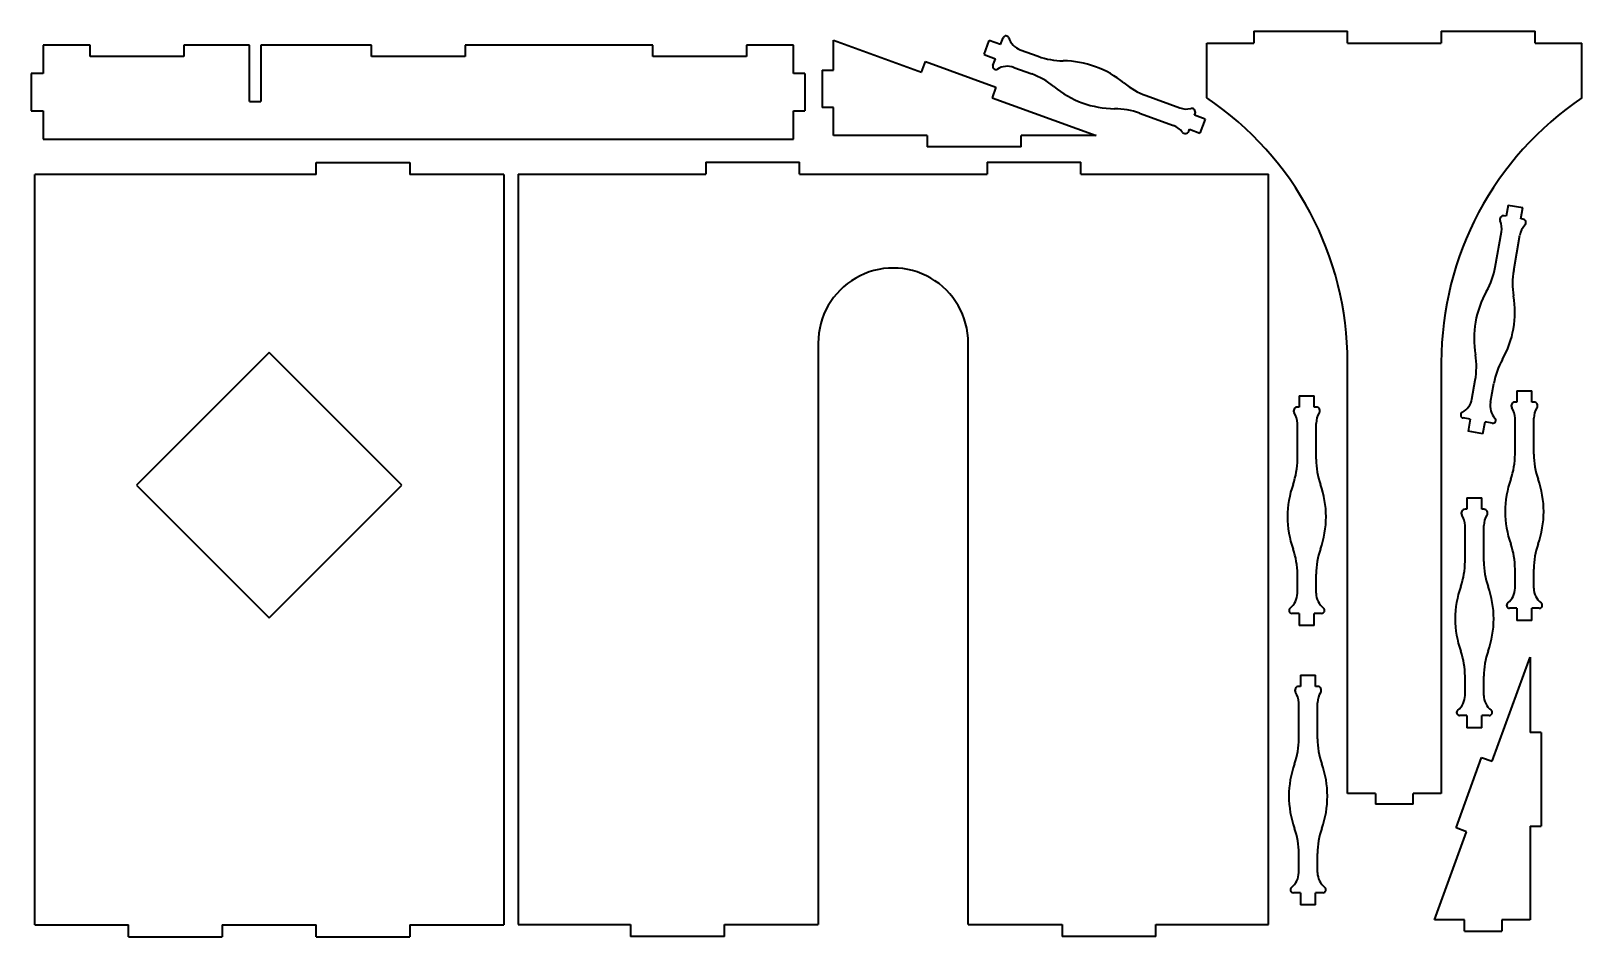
# Model space of a CAD drawing. Extents: x 2 to 829, y 1 to 484.
import ezdxf

# ---------------------------------------------------------------- set-up
doc = ezdxf.new("R2010")
doc.units = 0

msp = doc.modelspace()

# ---------------------------------------------------------------- linework, layer by layer
at = {"color": 7, "lineweight": 35}
for p, q in [((429.85788, 479.615051), (476.842499, 462.514038)), ((653.926819, 484.457336), (703.926819, 484.457336)), ((753.926819, 484.457336), (803.926819, 484.457336)), ((33.525085, 476.866364), (8.525085, 476.866364)), ((118.525085, 476.866364), (83.525085, 476.866364)), ((118.525085, 446.866364), (118.525085, 476.866364)), ((183.525085, 476.866364), (124.525085, 476.866364)), ((124.525085, 476.866364), (124.525085, 446.866364)), ((333.525085, 476.866364), (233.525085, 476.866364)), ((408.525085, 476.866364), (383.525085, 476.866364)), ((628.926819, 448.847504), (628.926819, 477.957336)), ((628.926819, 477.957336), (653.926819, 477.957336)), ((703.926819, 477.957336), (753.926819, 477.957336)), ((803.926819, 477.957336), (828.926819, 477.957336)), ((828.926819, 448.847504), (828.926819, 477.957336)), ((83.525085, 470.866364), (33.525085, 470.866364)), ((233.525085, 470.866364), (183.525085, 470.866364)), ((383.525085, 470.866364), (333.525085, 470.866364)), ((423.85788, 463.65921), (423.85788, 443.65921)), ((478.894623, 468.152191), (516.482361, 454.471375)), ((2.025085, 461.866364), (2.025085, 441.866364)), ((414.525085, 461.866364), (414.525085, 441.866364)), ((514.430237, 448.833221), (569.85791, 428.65921)), ((8.525085, 426.866364), (408.525085, 426.866364)), ((479.85788, 428.65921), (429.85788, 428.65921)), ((529.85791, 422.65921), (479.85788, 422.65921)), ((569.85791, 428.65921), (529.85791, 428.65921)), ((154.024048, 414.399536), (204.024048, 414.399536)), ((361.720459, 414.59079), (411.720459, 414.59079)), ((511.720459, 414.59079), (561.720459, 414.59079)), ((4.024048, 7.899521), (4.024048, 407.899536)), ((154.024048, 407.899536), (4.024048, 407.899536)), ((254.024048, 407.899536), (204.024048, 407.899536)), ((254.024048, 407.899536), (254.024048, 7.899521)), ((261.720459, 408.09079), (361.720459, 408.09079)), ((261.720459, 408.09079), (261.720459, 8.090794)), ((411.720459, 408.09079), (511.720459, 408.09079)), ((561.720459, 408.09079), (661.720459, 408.09079)), ((661.720459, 8.090794), (661.720459, 408.09079)), ((421.720459, 318.09079), (421.720459, 8.090794)), ((501.720459, 8.090794), (501.720459, 318.09079)), ((129.024048, 313.002686), (58.31337, 242.292007)), ((199.734726, 242.292007), (129.024048, 313.002686)), ((703.926819, 77.957329), (703.926819, 307.768158)), ((753.926819, 307.768158), (753.926819, 77.957329)), ((58.31337, 242.292007), (129.024048, 171.581329)), ((129.024048, 171.581329), (199.734726, 242.292007)), ((781.080811, 95.085548), (801.254822, 150.513214)), ((801.254822, 150.513214), (801.254822, 110.513214)), ((807.254822, 110.513214), (807.254822, 60.513214)), ((761.761841, 59.549965), (775.442627, 97.137672)), ((738.926819, 72.232079), (718.926819, 72.232079)), ((801.254822, 60.513214), (801.254822, 10.513214)), ((750.299011, 10.513214), (767.400024, 57.497845)), ((4.024048, 7.899521), (54.024048, 7.899521)), ((54.024048, 1.399521), (104.024048, 1.399521)), ((104.024048, 7.899521), (154.024048, 7.899521)), ((154.024048, 1.399521), (204.024048, 1.399521)), ((204.024048, 7.899521), (254.024048, 7.899521)), ((261.720459, 8.090794), (321.720459, 8.090794)), ((371.720459, 1.590794), (321.720459, 1.590794)), ((371.720459, 8.090794), (421.720459, 8.090794)), ((501.720459, 8.090794), (551.720459, 8.090794)), ((601.720459, 1.590794), (551.720459, 1.590794)), ((601.720459, 8.090794), (661.720459, 8.090794)), ((766.254822, 4.513214), (786.254822, 4.513214))]:
    msp.add_line(p, q, dxfattribs=at)
at = {"color": 7, "lineweight": 35, "ltscale": 0.398896}
msp.add_line((429.85788, 463.65921), (429.85788, 479.615051), dxfattribs=at)
at = {"color": 7, "lineweight": 35, "ltscale": 0.096851}
for p, q in [((518.96283, 477.182831), (520.287842, 480.823242)), ((769.380859, 277.44754), (765.565674, 278.12027)), ((781.074524, 275.385651), (777.259338, 276.05835)), ((678.210388, 173.936951), (674.336365, 173.936951)), ((690.084412, 173.936951), (686.210388, 173.936951)), ((794.241455, 176.648682), (790.367432, 176.648682)), ((806.115479, 176.648682), (802.241455, 176.648682)), ((767.583191, 119.488663), (763.709167, 119.488663)), ((779.457214, 119.488663), (775.583191, 119.488663)), ((678.935608, 24.98671), (675.061584, 24.98671)), ((690.809631, 24.98671), (686.935608, 24.98671))]:
    msp.add_line(p, q, dxfattribs=at)
at = {"color": 7, "lineweight": 35, "ltscale": 0.1625}
for p, q in [((653.926819, 484.457336), (653.926819, 477.957336)), ((703.926819, 477.957336), (703.926819, 484.457336)), ((753.926819, 484.457336), (753.926819, 477.957336)), ((803.926819, 477.957336), (803.926819, 484.457336)), ((510.118683, 471.888428), (516.226685, 469.665283)), ((8.525085, 461.866364), (2.025085, 461.866364)), ((2.025085, 441.866364), (8.525085, 441.866364)), ((154.024048, 407.899536), (154.024048, 414.399536)), ((204.024048, 414.399536), (204.024048, 407.899536)), ((361.720459, 414.59079), (361.720459, 408.09079)), ((411.720459, 408.09079), (411.720459, 414.59079)), ((511.720459, 414.59079), (511.720459, 408.09079)), ((561.720459, 408.09079), (561.720459, 414.59079)), ((769.380859, 277.44754), (768.252136, 271.046295)), ((776.130615, 269.657104), (777.259338, 276.05835)), ((678.210388, 173.936951), (678.210388, 167.436951)), ((686.210388, 167.436951), (686.210388, 173.936951)), ((794.241455, 176.648682), (794.241455, 170.148682)), ((802.241455, 170.148682), (802.241455, 176.648682)), ((767.583191, 119.488663), (767.583191, 112.988663)), ((775.583191, 112.988663), (775.583191, 119.488663)), ((678.935608, 24.98671), (678.935608, 18.48671)), ((686.935608, 18.48671), (686.935608, 24.98671)), ((54.024048, 1.399521), (54.024048, 7.899521)), ((104.024048, 7.899521), (104.024048, 1.399521)), ((154.024048, 1.399521), (154.024048, 7.899521)), ((204.024048, 7.899521), (204.024048, 1.399521)), ((321.720459, 8.090794), (321.720459, 1.590794)), ((371.720459, 1.590794), (371.720459, 8.090794)), ((551.720459, 8.090794), (551.720459, 1.590794)), ((601.720459, 1.590794), (601.720459, 8.090794))]:
    msp.add_line(p, q, dxfattribs=at)
at = {"color": 7, "lineweight": 35, "ltscale": 0.375}
for p, q in [((8.525085, 476.866364), (8.525085, 461.866364)), ((408.525085, 461.866364), (408.525085, 476.866364)), ((8.525085, 441.866364), (8.525085, 426.866364)), ((408.525085, 426.866364), (408.525085, 441.866364)), ((429.85788, 428.65921), (429.85788, 443.65921)), ((718.926819, 77.957329), (703.926819, 77.957329)), ((753.926819, 77.957329), (738.926819, 77.957329)), ((801.254822, 10.513214), (786.254822, 10.513214))]:
    msp.add_line(p, q, dxfattribs=at)
at = {"color": 7, "lineweight": 35, "ltscale": 0.15}
for p, q in [((33.525085, 470.866364), (33.525085, 476.866364)), ((83.525085, 476.866364), (83.525085, 470.866364)), ((183.525085, 470.866364), (183.525085, 476.866364)), ((233.525085, 476.866364), (233.525085, 470.866364)), ((333.525085, 470.866364), (333.525085, 476.866364)), ((383.525085, 476.866364), (383.525085, 470.866364)), ((423.85788, 463.65921), (429.85788, 463.65921)), ((476.842499, 462.514038), (478.894623, 468.152191)), ((414.525085, 461.866364), (408.525085, 461.866364)), ((118.525085, 446.866364), (124.525085, 446.866364)), ((516.482361, 454.471375), (514.430237, 448.833221)), ((408.525085, 441.866364), (414.525085, 441.866364)), ((429.85788, 443.65921), (423.85788, 443.65921)), ((479.85788, 428.65921), (479.85788, 422.65921)), ((529.85791, 422.65921), (529.85791, 428.65921)), ((796.360657, 384.387207), (797.402527, 390.296051)), ((678.210388, 289.936951), (678.210388, 283.936951)), ((686.210388, 283.936951), (686.210388, 289.936951)), ((794.241455, 292.648682), (794.241455, 286.648682)), ((802.241455, 286.648682), (802.241455, 292.648682)), ((767.583191, 235.488663), (767.583191, 229.488663)), ((775.583191, 229.488663), (775.583191, 235.488663)), ((678.935608, 140.98671), (678.935608, 134.98671)), ((686.935608, 134.98671), (686.935608, 140.98671)), ((807.254822, 110.513214), (801.254822, 110.513214)), ((801.254822, 60.513214), (807.254822, 60.513214)), ((766.254822, 4.513214), (766.254822, 10.513214)), ((786.254822, 10.513214), (786.254822, 4.513214))]:
    msp.add_line(p, q, dxfattribs=at)
at = {"color": 7, "lineweight": 35, "ltscale": 0.2}
for p, q in [((510.118683, 471.888428), (512.854858, 479.405975)), ((627.967163, 437.508514), (625.231018, 429.990967)), ((789.524048, 391.685242), (797.402527, 390.296051)), ((678.210388, 289.936951), (686.210388, 289.936951)), ((794.241455, 292.648682), (802.241455, 292.648682)), ((776.130615, 269.657104), (768.252136, 271.046295)), ((767.583191, 235.488663), (775.583191, 235.488663)), ((686.210388, 167.436951), (678.210388, 167.436951)), ((802.241455, 170.148682), (794.241455, 170.148682)), ((678.935608, 140.98671), (686.935608, 140.98671)), ((775.583191, 112.988663), (767.583191, 112.988663)), ((686.935608, 18.48671), (678.935608, 18.48671))]:
    msp.add_line(p, q, dxfattribs=at)
at = {"color": 7, "lineweight": 35, "ltscale": 0.162499}
msp.add_line((518.96283, 477.182831), (512.854858, 479.405975), dxfattribs=at)
at = {"color": 7, "lineweight": 35, "ltscale": 0.254527}
for p, q in [((529.409546, 474.444733), (538.976624, 470.962585)), ((770.263367, 288.210999), (772.03125, 298.237427)), ((677.210388, 184.690125), (677.210388, 194.871216)), ((687.210388, 184.690125), (687.210388, 194.871216)), ((793.241455, 187.401855), (793.241455, 197.582947)), ((803.241455, 187.401855), (803.241455, 197.582947)), ((766.583191, 130.241837), (766.583191, 140.422928)), ((776.583191, 130.241837), (776.583191, 140.422928)), ((677.935608, 35.739887), (677.935608, 45.920979)), ((687.935608, 35.739887), (687.935608, 45.920979))]:
    msp.add_line(p, q, dxfattribs=at)
at = {"color": 7, "lineweight": 35, "ltscale": 0.09685}
msp.add_line((514.901672, 466.024902), (516.226685, 469.665283), dxfattribs=at)
at = {"color": 7, "lineweight": 35, "ltscale": 0.254528}
for p, q in [((525.989319, 465.047791), (535.556458, 461.565674)), ((780.111389, 286.474518), (781.879333, 296.500946))]:
    msp.add_line(p, q, dxfattribs=at)
at = {"color": 7, "lineweight": 35, "ltscale": 0.479595}
for p, q in [((596.501587, 450.025238), (614.528442, 443.463959)), ((782.661438, 358.524139), (785.992676, 377.416504)), ((792.509521, 356.787659), (795.840759, 375.680023))]:
    msp.add_line(p, q, dxfattribs=at)
at = {"color": 7, "lineweight": 35, "ltscale": 0.479596}
for p, q in [((593.08136, 440.628296), (611.108276, 434.067047)), ((677.210388, 256.087952), (677.210388, 275.27179)), ((687.210388, 256.087952), (687.210388, 275.27179)), ((793.241455, 258.799683), (793.241455, 277.983521)), ((803.241455, 258.799683), (803.241455, 277.983521)), ((766.583191, 201.639679), (766.583191, 220.823502)), ((776.583191, 201.639679), (776.583191, 220.823502)), ((677.935608, 107.137726), (677.935608, 126.321548)), ((687.935608, 107.137726), (687.935608, 126.321548))]:
    msp.add_line(p, q, dxfattribs=at)
at = {"color": 7, "lineweight": 35, "ltscale": 0.025531}
for p, q in [((622.329041, 439.560608), (622.678284, 440.520264)), ((619.243591, 431.083435), (619.592896, 432.043091)), ((788.482178, 385.776367), (787.47644, 385.953705)), ((678.210388, 283.936951), (677.189148, 283.936951)), ((687.231628, 283.936951), (686.210388, 283.936951)), ((794.241455, 286.648682), (793.220215, 286.648682)), ((803.262695, 286.648682), (802.241455, 286.648682)), ((767.583191, 229.488663), (766.561951, 229.488663)), ((776.604431, 229.488663), (775.583191, 229.488663)), ((678.935608, 134.98671), (677.914368, 134.98671)), ((687.956848, 134.98671), (686.935608, 134.98671))]:
    msp.add_line(p, q, dxfattribs=at)
at = {"color": 7, "lineweight": 35, "ltscale": 0.149999}
for p, q in [((627.967163, 437.508514), (622.329041, 439.560608)), ((619.592896, 432.043091), (625.231018, 429.990967))]:
    msp.add_line(p, q, dxfattribs=at)
at = {"color": 7, "lineweight": 35, "ltscale": 0.150001}
for p, q in [((789.524048, 391.685242), (788.482178, 385.776367)), ((775.442627, 97.137672), (781.080811, 95.085548)), ((767.400024, 57.497845), (761.761841, 59.549965))]:
    msp.add_line(p, q, dxfattribs=at)
at = {"color": 7, "lineweight": 35, "ltscale": 0.02553}
msp.add_line((797.366333, 384.209869), (796.360657, 384.387207), dxfattribs=at)
at = {"color": 7, "lineweight": 35, "ltscale": 0.143131}
for p, q in [((718.926819, 77.957329), (718.926819, 72.232079)), ((738.926819, 72.232079), (738.926819, 77.957329))]:
    msp.add_line(p, q, dxfattribs=at)
at = {"color": 7, "lineweight": 35, "ltscale": 0.398895}
msp.add_line((766.254822, 10.513214), (750.299011, 10.513214), dxfattribs=at)
at = {"color": 7, "lineweight": 35}
for centre, radius, start, end in [((521.791321, 480.276001), 1.6, 17.901595, 159.999995), ((532.829712, 483.841644), 10, 197.901593, 250.000001), ((516.405212, 465.477661), 1.6, 159.999995, 302.098403), ((522.569153, 455.650879), 10, 70, 122.098401), ((552.657471, 508.550293), 40, 250.000001, 269.533741), ((551.912476, 417.010681), 51.542643, 50.46626, 89.53374), ((521.87561, 423.977966), 40, 50.46626, 70), ((580.145508, 494.5802), 51.542643, 230.466255, 269.533741), ((610.182373, 487.612946), 40, 230.466255, 250.000001), ((533.737671, 307.768158), 170.189161, 0, 55.991637), ((924.115967, 307.768158), 170.189161, 124.008368, 180.000005), ((579.400574, 403.040588), 40, 70, 89.53374), ((617.948669, 452.860901), 10, 250.000001, 283.74033), ((620.79895, 441.204315), 2, 339.999999, 103.740328), ((607.688049, 424.670105), 10, 36.259671, 70), ((617.364197, 431.767456), 2, 216.259666, 339.999999), ((787.12915, 383.9841), 2, 79.999998, 203.740326), ((776.144592, 379.152985), 10, 350, 23.740329), ((805.688843, 373.943542), 10, 136.259665, 170.000007), ((797.019043, 382.240234), 2, 316.25967, 79.999998), ((461.720459, 318.09079), 40, 0, 180.000005), ((743.269165, 365.470062), 40, 330.466262, 350), ((831.901794, 349.841736), 40, 170.000007, 189.533737), ((822.917236, 320.345398), 51.542643, 150.466267, 189.533737), ((741.623535, 334.679688), 51.542643, 330.466262, 9.533742), ((732.638977, 305.18335), 40, 350, 9.533742), ((821.271667, 289.555023), 40, 150.466267, 170.000007), ((677.189148, 281.936951), 2, 90.000003, 213.740324), ((687.231628, 281.936951), 2, 326.259671, 90.000003), ((760.415283, 289.947479), 10, 297.901593, 350), ((789.959473, 284.738037), 10, 170.000007, 222.098399), ((793.220215, 284.648682), 2, 90.000003, 213.740324), ((783.241455, 277.983521), 10, 0, 33.740329), ((813.241455, 277.983521), 10, 146.259676, 180.000005), ((803.262695, 284.648682), 2, 326.259671, 90.000003), ((667.210388, 275.27179), 10, 0, 33.740329), ((697.210388, 275.27179), 10, 146.259676, 180.000005), ((765.843506, 279.695953), 1.6, 117.901592, 259.999999), ((781.352356, 276.961334), 1.6, 259.999999, 42.098407), ((753.241455, 258.799683), 40, 340.466258, 360), ((843.241455, 258.799683), 40, 180.000005, 199.533735), ((637.210388, 256.087952), 40, 340.466258, 360), ((727.210388, 256.087952), 40, 180.000005, 199.533735), ((723.484253, 225.479599), 51.542643, 160.466265, 199.533735), ((640.936523, 225.479599), 51.542643, 340.466258, 19.533742), ((839.51532, 228.19133), 51.542643, 160.466265, 199.533735), ((756.96759, 228.19133), 51.542643, 340.466258, 19.533742), ((766.561951, 227.488663), 2, 90.000003, 213.740324), ((756.583191, 220.823502), 10, 0, 33.740329), ((786.583191, 220.823502), 10, 146.259676, 180.000005), ((776.604431, 227.488663), 2, 326.259671, 90.000003), ((637.210388, 194.871216), 40, 360, 19.533742), ((727.210388, 194.871216), 40, 160.466265, 180.000005), ((753.241455, 197.582947), 40, 360, 19.533742), ((843.241455, 197.582947), 40, 160.466265, 180.000005), ((726.583191, 201.639679), 40, 340.466258, 360), ((816.583191, 201.639679), 40, 180.000005, 199.533735), ((667.210388, 184.690125), 10, 307.901595, 360), ((697.210388, 184.690125), 10, 180.000005, 232.09841), ((812.857056, 171.031311), 51.542643, 160.466265, 199.533735), ((730.309326, 171.031311), 51.542643, 340.466258, 19.533742), ((783.241455, 187.401855), 10, 307.901595, 360), ((813.241455, 187.401855), 10, 180.000005, 232.09841), ((674.336365, 175.536957), 1.6, 127.90159, 269.999997), ((690.084412, 175.536957), 1.6, 269.999997, 52.098405), ((790.367432, 178.248688), 1.6, 127.90159, 269.999997), ((806.115479, 178.248688), 1.6, 269.999997, 52.098405), ((726.583191, 140.422928), 40, 360, 19.533742), ((816.583191, 140.422928), 40, 160.466265, 180.000005), ((677.914368, 132.98671), 2, 90.000003, 213.740324), ((687.956848, 132.98671), 2, 326.259671, 90.000003), ((667.935608, 126.321548), 10, 0, 33.740329), ((697.935608, 126.321548), 10, 146.259676, 180.000005), ((756.583191, 130.241837), 10, 307.901595, 360), ((786.583191, 130.241837), 10, 180.000005, 232.09841), ((763.709167, 121.088661), 1.6, 127.90159, 269.999997), ((779.457214, 121.088661), 1.6, 269.999997, 52.098405), ((637.935608, 107.137726), 40, 340.466258, 360), ((727.935608, 107.137726), 40, 180.000005, 199.533735), ((724.209473, 76.52935), 51.542643, 160.466265, 199.533735), ((641.661743, 76.52935), 51.542643, 340.466258, 19.533742), ((637.935608, 45.920979), 40, 360, 19.533742), ((727.935608, 45.920979), 40, 160.466265, 180.000005), ((667.935608, 35.739887), 10, 307.901595, 360), ((697.935608, 35.739887), 10, 180.000005, 232.09841), ((675.061584, 26.586708), 1.6, 127.90159, 269.999997), ((690.809631, 26.586708), 1.6, 269.999997, 52.098405)]:
    msp.add_arc(centre, radius, start, end, dxfattribs=at)

doc.saveas('drawing.dxf')
